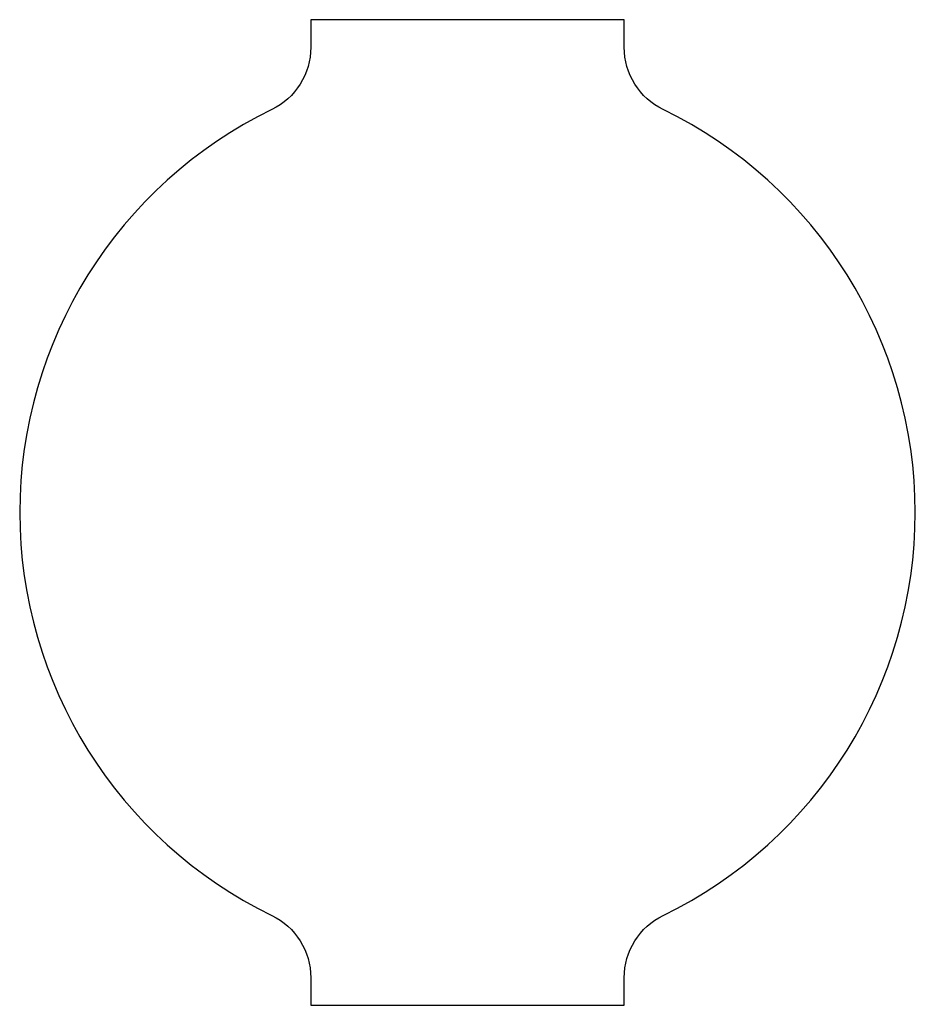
# Model space of a CAD drawing. Header units: millimetres. Extents: x -10 to 10, y -11 to 11.
import ezdxf

# ---------------------------------------------------------------- set-up
doc = ezdxf.new("R2010")
doc.units = ezdxf.units.MM
doc.layers.get('0').update_dxf_attribs({"linetype": 'CONTINUOUS'})

msp = doc.modelspace()

# ---------------------------------------------------------------- linework, layer by layer
msp.add_lwpolyline([(-3.5, 11), (-3.5, 10.387, -0.287089), (-4.372, 8.993, 0.625753), (-4.372, -8.993, -0.287089), (-3.5, -10.387), (-3.5, -11), (3.5, -11), (3.5, -10.387, -0.287089), (4.372, -8.993, 0.625753), (4.372, 8.993, -0.287089), (3.5, 10.387), (3.5, 11)], format="xyb", close=True)

doc.saveas('drawing.dxf')
